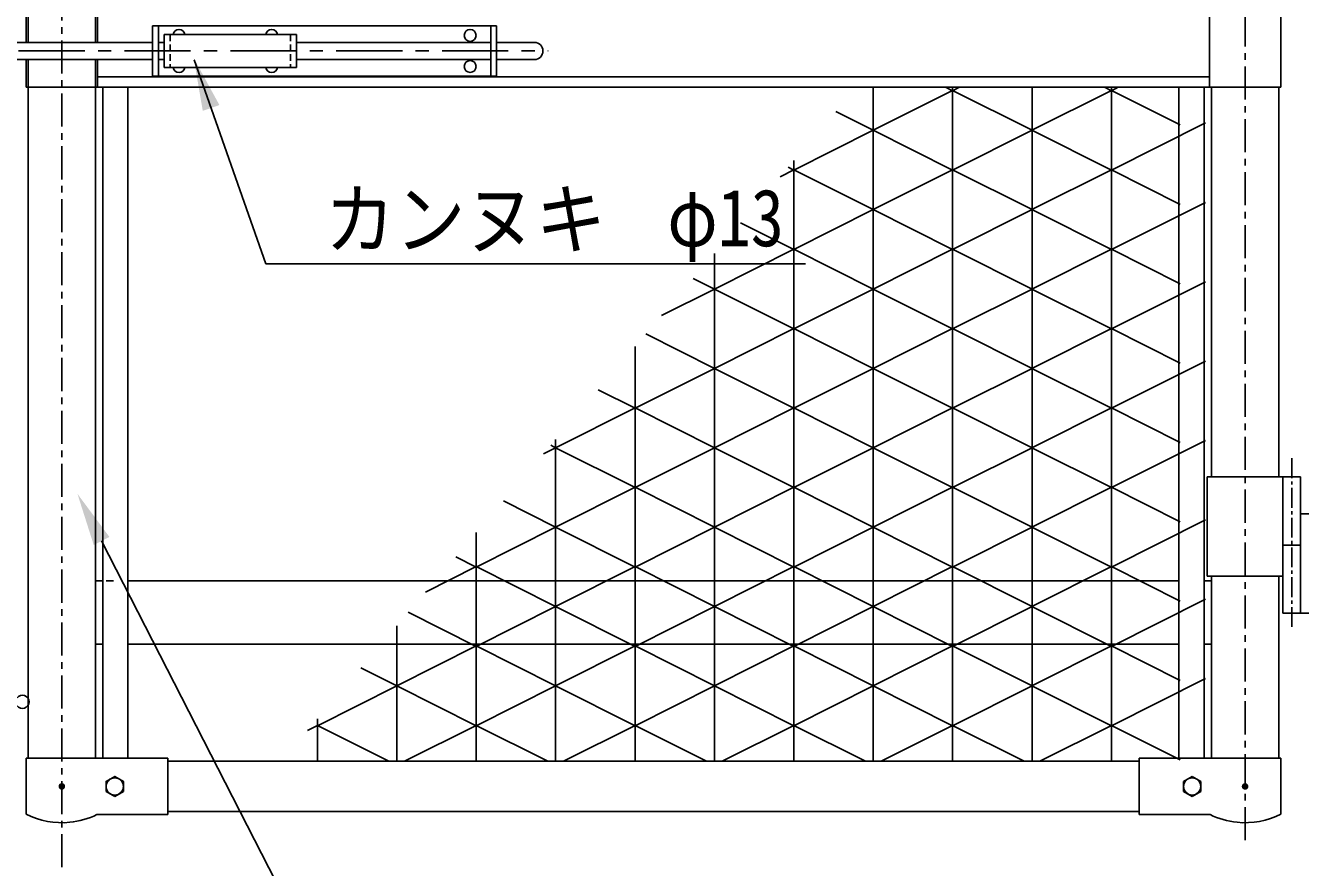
# Model space of a CAD drawing. Units: millimetres, scale not verified. Extents: x -4425 to 4425, y -3150 to 3150.
# Drawn here: x 1653 to 2617, y -140 to 496 of the extents above; entities that cross this region are included whole.
import ezdxf
from ezdxf.enums import TextEntityAlignment as Align

# ---------------------------------------------------------------- set-up
doc = ezdxf.new("R2010")
doc.units = ezdxf.units.MM
doc.header["$LTSCALE"] = 20
for name, pattern in [('DASHED', [7.5, 6, -1.5]), ('USER1', [2, 1.25, -0.25, 0.25, -0.25]), ('USER2', [4, 2.5, -0.5, 0.5, -0.5]), ('USER3', [1.125, 0.75, -0.125, 0.125, -0.125]), ('USER4', [0.375, 0.25, -0.125])]:
    doc.linetypes.add(name, pattern=pattern)
for name, color, linetype, lineweight in [('0-0_BUHIN', 7, 'Continuous', 25), ('0-2_KOUZOU', 7, 'Continuous', 25), ('0-3_SUNPOU', 1, 'Continuous', 25), ('0-9_1', 7, 'Continuous', 25), ('0-D_AMI-HATCH', 6, 'Continuous', 25)]:
    doc.layers.add(name, color=color, linetype=linetype, lineweight=lineweight)
doc.styles.add('ＭＳ ゴシック', font='')
doc.styles.get('ＭＳ ゴシック').set_extended_font_data('MS Gothic')

msp = doc.modelspace()

# ---------------------------------------------------------------- linework, layer by layer
at = {"layer": '0-0_BUHIN', "color": 1, "linetype": 'USER1'}
for p, q in [((1680.66, -140.02), (1680.66, 1087.95)), ((2574.86, -119.57), (2574.86, 1087.95))]:
    msp.add_line(p, q, dxfattribs=at)
at = {"layer": '0-0_BUHIN', "color": 1, "linetype": 'USER2'}
msp.add_line((1408.01, 477.06), (2048.25, 477.06), dxfattribs=at)
at = {"layer": '0-0_BUHIN', "color": 1}
msp.add_line((2547.86, 457.56), (1707.66, 457.56), dxfattribs=at)
at = {"layer": '0-0_BUHIN'}
for p, q in [((1707.66, 449.56), (1653.66, 449.56)), ((2549.46, 449.56), (1707.66, 449.56)), ((2547.86, 449.56), (2601.86, 449.56)), ((2546.31, 155.06), (2616.71, 155.06)), ((2546.31, 80.06), (2546.31, 155.06)), ((2603.41, 155.06), (2603.41, 52.06)), ((2616.71, 52.06), (2616.71, 155.06)), ((2616.71, 127.06), (2683.31, 127.06)), ((2603.41, 103.56), (2616.71, 103.56)), ((2546.31, 80.06), (2603.41, 80.06)), ((2683.31, 52.06), (2603.41, 52.06)), ((1760.66, -57.69), (1653.66, -57.69)), ((1653.66, -99.94), (1653.66, -57.69)), ((1760.66, -100.19), (1760.66, -57.69)), ((2601.86, -99.94), (2601.86, -57.69)), ((1760.66, -100.19), (1707.16, -100.19)), ((2494.86, -100.19), (2548.36, -100.19))]:
    msp.add_line(p, q, dxfattribs=at)
at = {"layer": '0-0_BUHIN', "color": 1, "linetype": 'USER3'}
msp.add_line((2610.06, 169.2), (2610.06, 40.49), dxfattribs=at)
at = {"layer": '0-0_BUHIN'}
msp.add_lwpolyline([(2494.86, -100.19), (2494.86, -57.69), (2601.86, -57.69)], dxfattribs=at)
at = {"layer": '0-0_BUHIN', "color": 3}
msp.add_arc((1650.86, -14.94), 5, 216.86941, 143.1301, dxfattribs=at)
at = {"layer": '0-0_BUHIN'}
for centre, start, end in [((1680.66, -46.36), 243.25632, 275.73923), ((1680.66, -46.36), 275.73923, 296.21027), ((2574.86, -46.36), 243.78973, 264.26077), ((2574.86, -46.36), 264.26077, 296.74368)]:
    msp.add_arc(centre, 60, start, end, dxfattribs=at)
for points in [[(1678.16, -78.94), (1680.51, -76.44), (1680.66, -78.94)], [(1678.16, -78.94), (1680.19, -76.48), (1680.51, -76.44)], [(1678.16, -78.94), (1679.89, -76.56), (1680.19, -76.48)], [(1678.16, -78.94), (1679.6, -76.68), (1679.89, -76.56)], [(1678.16, -78.94), (1679.32, -76.83), (1679.6, -76.68)], [(1678.16, -78.94), (1679.07, -77.01), (1679.32, -76.83)], [(1678.16, -78.94), (1678.84, -77.23), (1679.07, -77.01)], [(1680.66, -78.94), (1680.51, -76.44), (1680.82, -76.44)], [(1680.66, -78.94), (1680.82, -76.44), (1681.13, -76.48)], [(1680.66, -78.94), (1681.13, -76.48), (1681.43, -76.56)], [(1680.66, -78.94), (1681.43, -76.56), (1681.73, -76.68)], [(1680.66, -78.94), (1681.73, -76.68), (1682, -76.83)], [(1680.66, -78.94), (1682, -76.83), (1682.26, -77.01)], [(1680.66, -78.94), (1682.26, -77.01), (1682.48, -77.23)], [(2572.36, -78.94), (2574.71, -76.44), (2574.86, -78.94)], [(2572.36, -78.94), (2574.39, -76.48), (2574.71, -76.44)], [(2572.36, -78.94), (2574.09, -76.56), (2574.39, -76.48)], [(2572.36, -78.94), (2573.8, -76.68), (2574.09, -76.56)], [(2572.36, -78.94), (2573.52, -76.83), (2573.8, -76.68)], [(2572.36, -78.94), (2573.27, -77.01), (2573.52, -76.83)], [(2572.36, -78.94), (2573.04, -77.23), (2573.27, -77.01)], [(2574.86, -78.94), (2574.71, -76.44), (2575.02, -76.44)], [(2574.86, -78.94), (2575.02, -76.44), (2575.33, -76.48)], [(2574.86, -78.94), (2575.33, -76.48), (2575.63, -76.56)], [(2574.86, -78.94), (2575.63, -76.56), (2575.93, -76.68)], [(2574.86, -78.94), (2575.93, -76.68), (2576.2, -76.83)], [(2574.86, -78.94), (2576.2, -76.83), (2576.46, -77.01)], [(2574.86, -78.94), (2576.46, -77.01), (2576.68, -77.23)], [(1678.16, -78.94), (1678.64, -77.47), (1678.84, -77.23)], [(1678.16, -78.94), (1678.47, -77.73), (1678.64, -77.47)], [(1678.16, -78.94), (1678.34, -78.02), (1678.47, -77.73)], [(1678.16, -78.94), (1678.24, -78.32), (1678.34, -78.02)], [(1678.16, -78.94), (1678.18, -78.63), (1678.24, -78.32)], [(1680.51, -81.43), (1678.16, -78.94), (1680.66, -78.94)], [(1680.19, -81.39), (1678.16, -78.94), (1680.51, -81.43)], [(1679.89, -81.32), (1678.16, -78.94), (1680.19, -81.39)], [(1679.6, -81.2), (1678.16, -78.94), (1679.89, -81.32)], [(1679.32, -81.05), (1678.16, -78.94), (1679.6, -81.2)], [(1679.07, -80.86), (1678.16, -78.94), (1679.32, -81.05)], [(1678.84, -80.65), (1678.16, -78.94), (1679.07, -80.86)], [(1678.64, -80.41), (1678.16, -78.94), (1678.84, -80.65)], [(1678.47, -80.14), (1678.16, -78.94), (1678.64, -80.41)], [(1678.34, -79.86), (1678.16, -78.94), (1678.47, -80.14)], [(1678.24, -79.56), (1678.16, -78.94), (1678.34, -79.86)], [(1678.18, -79.25), (1678.16, -78.94), (1678.24, -79.56)], [(1680.51, -81.43), (1680.66, -78.94), (1680.82, -81.43)], [(1680.66, -78.94), (1682.48, -77.23), (1682.68, -77.47)], [(1680.66, -78.94), (1682.68, -77.47), (1682.85, -77.73)], [(1680.66, -78.94), (1682.85, -77.73), (1682.99, -78.02)], [(1680.66, -78.94), (1682.99, -78.02), (1683.08, -78.32)], [(1680.66, -78.94), (1683.08, -78.32), (1683.14, -78.63)], [(1680.66, -78.94), (1683.14, -78.63), (1683.16, -78.94)], [(1683.14, -79.25), (1680.66, -78.94), (1683.16, -78.94)], [(1683.08, -79.56), (1680.66, -78.94), (1683.14, -79.25)], [(1682.99, -79.86), (1680.66, -78.94), (1683.08, -79.56)], [(1682.85, -80.14), (1680.66, -78.94), (1682.99, -79.86)], [(1682.68, -80.41), (1680.66, -78.94), (1682.85, -80.14)], [(1682.48, -80.65), (1680.66, -78.94), (1682.68, -80.41)], [(1682.26, -80.86), (1680.66, -78.94), (1682.48, -80.65)], [(1682, -81.05), (1680.66, -78.94), (1682.26, -80.86)], [(1681.73, -81.2), (1680.66, -78.94), (1682, -81.05)], [(1681.43, -81.32), (1680.66, -78.94), (1681.73, -81.2)], [(1681.13, -81.39), (1680.66, -78.94), (1681.43, -81.32)], [(1680.82, -81.43), (1680.66, -78.94), (1681.13, -81.39)], [(2572.36, -78.94), (2572.84, -77.47), (2573.04, -77.23)], [(2572.36, -78.94), (2572.67, -77.73), (2572.84, -77.47)], [(2572.36, -78.94), (2572.54, -78.02), (2572.67, -77.73)], [(2572.36, -78.94), (2572.44, -78.32), (2572.54, -78.02)], [(2572.36, -78.94), (2572.38, -78.63), (2572.44, -78.32)], [(2574.71, -81.43), (2572.36, -78.94), (2574.86, -78.94)], [(2574.39, -81.39), (2572.36, -78.94), (2574.71, -81.43)], [(2574.09, -81.32), (2572.36, -78.94), (2574.39, -81.39)], [(2573.8, -81.2), (2572.36, -78.94), (2574.09, -81.32)], [(2573.52, -81.05), (2572.36, -78.94), (2573.8, -81.2)], [(2573.27, -80.86), (2572.36, -78.94), (2573.52, -81.05)], [(2573.04, -80.65), (2572.36, -78.94), (2573.27, -80.86)], [(2572.84, -80.41), (2572.36, -78.94), (2573.04, -80.65)], [(2572.67, -80.14), (2572.36, -78.94), (2572.84, -80.41)], [(2572.54, -79.86), (2572.36, -78.94), (2572.67, -80.14)], [(2572.44, -79.56), (2572.36, -78.94), (2572.54, -79.86)], [(2572.38, -79.25), (2572.36, -78.94), (2572.44, -79.56)], [(2574.71, -81.43), (2574.86, -78.94), (2575.02, -81.43)], [(2574.86, -78.94), (2576.68, -77.23), (2576.88, -77.47)], [(2574.86, -78.94), (2576.88, -77.47), (2577.05, -77.73)], [(2574.86, -78.94), (2577.05, -77.73), (2577.19, -78.02)], [(2574.86, -78.94), (2577.19, -78.02), (2577.28, -78.32)], [(2574.86, -78.94), (2577.28, -78.32), (2577.34, -78.63)], [(2574.86, -78.94), (2577.34, -78.63), (2577.36, -78.94)], [(2577.34, -79.25), (2574.86, -78.94), (2577.36, -78.94)], [(2577.28, -79.56), (2574.86, -78.94), (2577.34, -79.25)], [(2577.19, -79.86), (2574.86, -78.94), (2577.28, -79.56)], [(2577.05, -80.14), (2574.86, -78.94), (2577.19, -79.86)], [(2576.88, -80.41), (2574.86, -78.94), (2577.05, -80.14)], [(2576.68, -80.65), (2574.86, -78.94), (2576.88, -80.41)], [(2576.46, -80.86), (2574.86, -78.94), (2576.68, -80.65)], [(2576.2, -81.05), (2574.86, -78.94), (2576.46, -80.86)], [(2575.93, -81.2), (2574.86, -78.94), (2576.2, -81.05)], [(2575.63, -81.32), (2574.86, -78.94), (2575.93, -81.2)], [(2575.33, -81.39), (2574.86, -78.94), (2575.63, -81.32)], [(2575.02, -81.43), (2574.86, -78.94), (2575.33, -81.39)]]:
    msp.add_solid(points, dxfattribs=at)
at = {"layer": '0-2_KOUZOU'}
for p, q in [((1653.66, 483.56), (1653.66, 504.56)), ((1707.66, 483.56), (1707.66, 504.56)), ((2547.86, 449.56), (2547.86, 504.56)), ((2601.86, 449.56), (2601.86, 504.56)), ((1653.66, 449.56), (1653.66, 470.56)), ((1707.66, 449.56), (1707.66, 470.56)), ((1655.26, -57.69), (1655.26, 449.56)), ((1706.06, 449.56), (1706.06, -57.69)), ((1711.66, 449.56), (1711.66, -57.69)), ((1730.66, 449.56), (1730.66, -57.69)), ((2524.86, 449.56), (2524.86, -57.69)), ((2543.86, 449.56), (2543.86, -57.69)), ((2549.46, 449.56), (2549.46, 155.06)), ((2600.26, 155.06), (2600.26, 449.56)), ((1655.26, 150.95), (1655.26, -57.69)), ((2549.46, 80.06), (2549.46, -57.69)), ((2600.26, -57.69), (2600.26, 80.06)), ((1706.06, 76.61), (1711.66, 76.61)), ((1714.21, 76.61), (1719.81, 76.61)), ((1730.66, 76.61), (2524.86, 76.61)), ((2549.46, 76.61), (2543.86, 76.61)), ((1706.06, 28.61), (1711.66, 28.61)), ((1730.66, 28.61), (2524.86, 28.61)), ((2549.46, 28.61), (2543.86, 28.61)), ((2494.86, -59.94), (1760.66, -59.94)), ((2528.36, -75.19), (2534.86, -71.43)), ((2528.36, -82.69), (2528.36, -75.19)), ((2534.86, -71.43), (2541.36, -75.19)), ((2541.36, -75.19), (2541.36, -82.69)), ((2534.86, -86.44), (2528.36, -82.69)), ((2541.36, -82.69), (2534.86, -86.44)), ((1799.84, -97.94), (1760.66, -97.94)), ((2494.86, -97.94), (1760.66, -97.94))]:
    msp.add_line(p, q, dxfattribs=at)
at = {"layer": '0-2_KOUZOU', "color": 1, "linetype": 'DASHED'}
for p, q in [((1655.26, 483.56), (1655.26, 504.56)), ((1706.06, 483.56), (1706.06, 504.56)), ((1655.26, 449.56), (1655.26, 470.56)), ((1706.06, 449.56), (1706.06, 470.56))]:
    msp.add_line(p, q, dxfattribs=at)
at = {"layer": '0-2_KOUZOU'}
msp.add_lwpolyline([(1720.66, -86.44), (1727.16, -82.69), (1727.16, -75.19), (1720.66, -71.43), (1714.16, -75.19), (1714.16, -82.69)], close=True, dxfattribs=at)
for centre in [(1720.66, -78.94), (2534.86, -78.94)]:
    msp.add_circle(centre, 6.5, dxfattribs=at)
at = {"layer": '0-3_SUNPOU'}
for p, q in [((1780.79, 470.24), (1834.93, 316.01)), ((1834.93, 316.01), (2242.64, 316.01)), ((1710.7, 106.64), (1912.46, -287.53))]:
    msp.add_line(p, q, dxfattribs=at)
for points in [[(1787.17, 431.78), (1780.31, 471.75), (1799.76, 436.16)], [(1716.63, 109.68), (1692.47, 142.25), (1704.76, 103.6)]]:
    msp.add_solid(points, dxfattribs=at)
at = {"layer": '0-9_1'}
for p, q in [((1749.24, 496.06), (1749.24, 458.06)), ((1749.24, 496.06), (2009.24, 496.06)), ((1753.74, 496.06), (1753.74, 458.06)), ((2004.74, 458.06), (2004.74, 496.06)), ((2009.24, 458.06), (2009.24, 496.06)), ((1749.24, 483.56), (1561.24, 483.56)), ((1758.04, 483.56), (1753.74, 483.56)), ((1758.04, 489.56), (1758.04, 464.56)), ((1858.04, 489.56), (1758.04, 489.56)), ((1858.04, 489.56), (1858.04, 464.56)), ((2004.74, 483.56), (1858.04, 483.56)), ((2037.74, 483.56), (2009.24, 483.56)), ((1749.24, 470.56), (1561.24, 470.56)), ((1758.04, 470.56), (1753.74, 470.56)), ((1858.04, 464.56), (1758.04, 464.56)), ((2004.74, 470.56), (1858.04, 470.56)), ((2037.74, 470.56), (2009.24, 470.56)), ((1749.24, 458.06), (2009.24, 458.06))]:
    msp.add_line(p, q, dxfattribs=at)
at = {"layer": '0-9_1', "linetype": 'USER4'}
for p, q in [((1762.57, 489.56), (1762.57, 464.56)), ((1853.57, 489.56), (1853.57, 464.56))]:
    msp.add_line(p, q, dxfattribs=at)
at = {"layer": '0-9_1'}
for centre in [(1989.24, 488.81), (1989.24, 465.31)]:
    msp.add_circle(centre, 4.5, dxfattribs=at)
for centre, radius, start, end in [((1769.24, 488.81), 4.5, 9.59328, 170.40672), ((1839.24, 488.81), 4.5, 9.59328, 170.40672), ((2037.74, 477.06), 6.5, 270, 90), ((1769.24, 465.31), 4.5, 189.59328, 350.40672), ((1839.24, 465.31), 4.5, 189.59328, 350.40672)]:
    msp.add_arc(centre, radius, start, end, dxfattribs=at)
at = {"layer": '0-D_AMI-HATCH'}
for p, q in [((2293.8, 417.08), (2353.82, 447.23)), ((2293.83, 449.56), (2293.83, -59.94)), ((2348.58, 449.56), (2353.82, 446.93)), ((2353.82, 446.93), (2359.05, 449.56)), ((2353.82, 447.23), (2413.83, 417.08)), ((2353.83, 449.56), (2353.83, -59.94)), ((2413.8, 417.08), (2473.82, 447.23)), ((2413.83, 449.56), (2413.83, -59.94)), ((2468.58, 449.56), (2473.82, 446.93)), ((2473.82, 446.93), (2479.05, 449.56)), ((2473.82, 447.23), (2525.84, 421.1)), ((2473.83, 449.56), (2473.83, -59.94)), ((2265.49, 431.32), (2293.83, 417.08)), ((2233.82, 386.93), (2293.83, 417.08)), ((2293.8, 417.08), (2353.82, 386.93)), ((2353.82, 386.93), (2413.83, 417.08)), ((2413.8, 417.08), (2473.82, 386.93)), ((2473.82, 386.93), (2544.83, 422.6)), ((2223.42, 382), (2233.82, 387.23)), ((2229.48, 389.11), (2233.82, 386.93)), ((2233.82, 387.23), (2293.83, 357.08)), ((2233.83, 394.21), (2233.83, -59.94)), ((2293.8, 357.08), (2353.82, 387.23)), ((2353.82, 387.23), (2413.83, 357.08)), ((2413.8, 357.08), (2473.82, 387.23)), ((2473.82, 387.23), (2525.84, 361.1)), ((2233.82, 326.93), (2293.83, 357.08)), ((2293.8, 357.08), (2353.82, 326.93)), ((2353.82, 326.93), (2413.83, 357.08)), ((2413.8, 357.08), (2473.82, 326.93)), ((2473.82, 326.93), (2544.83, 362.6)), ((2193.65, 347.11), (2233.82, 326.93)), ((2173.83, 323.89), (2173.83, -59.94)), ((2293.8, 297.08), (2353.82, 327.23)), ((2353.82, 327.23), (2413.83, 297.08)), ((2413.8, 297.08), (2473.82, 327.23)), ((2473.82, 327.23), (2525.84, 301.1)), ((2157.82, 305.12), (2173.83, 297.08)), ((2473.82, 266.93), (2544.83, 302.6)), ((2133.81, 276.98), (2173.83, 297.08)), ((2173.8, 297.08), (2233.82, 266.93)), ((2233.82, 266.93), (2293.83, 297.08)), ((2293.8, 297.08), (2353.82, 266.93)), ((2353.82, 266.93), (2413.83, 297.08)), ((2413.8, 297.08), (2473.82, 266.93)), ((2121.99, 263.12), (2173.83, 237.08)), ((2173.8, 237.08), (2233.82, 267.23)), ((2233.82, 267.23), (2293.83, 237.08)), ((2293.8, 237.08), (2353.82, 267.23)), ((2353.82, 267.23), (2413.83, 237.08)), ((2413.8, 237.08), (2473.82, 267.23)), ((2473.82, 267.23), (2525.84, 241.1)), ((2113.83, 253.56), (2113.83, -59.94)), ((2473.82, 206.93), (2544.83, 242.6)), ((2113.82, 206.93), (2173.83, 237.08)), ((2173.8, 237.08), (2233.82, 206.93)), ((2233.82, 206.93), (2293.83, 237.08)), ((2293.8, 237.08), (2353.82, 206.93)), ((2353.82, 206.93), (2413.83, 237.08)), ((2413.8, 237.08), (2473.82, 206.93)), ((2085.98, 220.92), (2113.82, 206.93)), ((2053.8, 177.08), (2113.82, 207.23)), ((2113.82, 207.23), (2173.83, 177.08)), ((2173.8, 177.08), (2233.82, 207.23)), ((2233.82, 207.23), (2293.83, 177.08)), ((2293.8, 177.08), (2353.82, 207.23)), ((2353.82, 207.23), (2413.83, 177.08)), ((2413.8, 177.08), (2473.82, 207.23)), ((2473.82, 207.23), (2525.84, 181.1)), ((2053.83, 183.24), (2053.83, -59.94)), ((2044.64, 172.46), (2053.83, 177.08)), ((2050.16, 178.93), (2053.83, 177.08)), ((2053.8, 177.08), (2113.82, 146.93)), ((2113.82, 146.93), (2173.83, 177.08)), ((2293.8, 177.08), (2353.82, 146.93)), ((2353.82, 146.93), (2413.83, 177.08)), ((2413.8, 177.08), (2473.82, 146.93)), ((2473.82, 146.93), (2544.83, 182.6)), ((2053.8, 117.08), (2113.82, 147.23)), ((2113.82, 147.23), (2173.83, 117.08)), ((2173.8, 117.08), (2233.82, 147.23)), ((2233.82, 147.23), (2293.83, 117.08)), ((2293.8, 117.08), (2353.82, 147.23)), ((2353.82, 147.23), (2413.83, 117.08)), ((2413.8, 117.08), (2473.82, 147.23)), ((2473.82, 147.23), (2525.84, 121.1)), ((2014.32, 136.93), (2053.83, 117.08)), ((1993.82, 86.93), (2053.83, 117.08)), ((2053.8, 117.08), (2113.82, 86.93)), ((2113.82, 86.93), (2173.83, 117.08)), ((2173.8, 117.08), (2233.82, 86.93)), ((2233.82, 86.93), (2293.83, 117.08)), ((2293.8, 117.08), (2353.82, 86.93)), ((2353.82, 86.93), (2413.83, 117.08)), ((2413.8, 117.08), (2473.82, 86.93)), ((2473.82, 86.93), (2544.83, 122.6)), ((1993.83, 112.91), (1993.83, -59.94)), ((1955.5, 67.98), (1993.82, 87.23)), ((1978.31, 94.72), (1993.82, 86.93)), ((1993.82, 87.23), (2053.83, 57.08)), ((2053.8, 57.08), (2113.82, 87.23)), ((2113.82, 87.23), (2173.83, 57.08)), ((2173.8, 57.08), (2233.82, 87.23)), ((2233.82, 87.23), (2293.83, 57.08)), ((2293.8, 57.08), (2353.82, 87.23)), ((2353.82, 87.23), (2413.83, 57.08)), ((2413.8, 57.08), (2473.82, 87.23)), ((2473.82, 87.23), (2525.84, 61.1)), ((2473.82, 26.93), (2544.83, 62.6)), ((2053.8, 57.08), (2113.82, 26.93)), ((2113.82, 26.93), (2173.83, 57.08)), ((2293.8, 57.08), (2353.82, 26.93)), ((2353.82, 26.93), (2413.83, 57.08)), ((2413.8, 57.08), (2473.82, 26.93)), ((1933.83, 42.59), (1933.83, -59.94)), ((1933.8, -2.92), (1993.82, 27.23)), ((1993.82, 27.23), (2053.83, -2.92)), ((2053.8, -2.92), (2113.82, 27.23)), ((2113.82, 27.23), (2173.83, -2.92)), ((2173.8, -2.92), (2233.82, 27.23)), ((2233.82, 27.23), (2293.83, -2.92)), ((2293.8, -2.92), (2353.82, 27.23)), ((2353.82, 27.23), (2413.83, -2.92)), ((2413.8, -2.92), (2473.82, 27.23)), ((2473.82, 27.23), (2525.84, 1.1)), ((1906.65, 10.73), (1933.83, -2.92)), ((2473.82, -33.07), (2544.83, 2.6)), ((1873.82, -33.07), (1933.83, -2.92)), ((1933.8, -2.92), (1993.82, -33.07)), ((1993.82, -33.07), (2053.83, -2.92)), ((2053.8, -2.92), (2113.82, -33.07)), ((2113.82, -33.07), (2173.83, -2.92)), ((2173.8, -2.92), (2233.82, -33.07)), ((2233.82, -33.07), (2293.83, -2.92)), ((2293.8, -2.92), (2353.82, -33.07)), ((2353.82, -33.07), (2413.83, -2.92)), ((2413.8, -2.92), (2473.82, -33.07)), ((1873.83, -27.74), (1873.83, -59.94)), ((1866.33, -36.53), (1873.82, -32.77)), ((1873.82, -32.77), (1927.9, -59.94)), ((1939.73, -59.94), (1993.82, -32.77)), ((1993.82, -32.77), (2047.9, -59.94)), ((2059.73, -59.94), (2113.82, -32.77)), ((2113.82, -32.77), (2167.9, -59.94)), ((2179.73, -59.94), (2233.82, -32.77)), ((2233.82, -32.77), (2287.9, -59.94)), ((2299.73, -59.94), (2353.82, -32.77)), ((2353.82, -32.77), (2407.9, -59.94)), ((2419.73, -59.94), (2473.82, -32.77)), ((2473.82, -32.77), (2525.84, -58.9))]:
    msp.add_line(p, q, dxfattribs=at)
for points in [[(2173.8, 297.08), (2233.82, 327.23), (2293.83, 297.08)], [(2173.8, 177.08), (2233.82, 146.93), (2293.83, 177.08)], [(1942.48, 52.72), (1993.82, 26.93), (2053.83, 57.08)], [(2173.8, 57.08), (2233.82, 26.93), (2293.83, 57.08)]]:
    msp.add_lwpolyline(points, dxfattribs=at)

# ---------------------------------------------------------------- texts
at = {"layer": '0-2_KOUZOU', "color": 3, "style": 'ＭＳ ゴシック', "width": 0.85}
msp.add_text('φ13', height=43.3, dxfattribs=at).set_placement((2138.25, 316.4), align=Align.BOTTOM_LEFT)
at = {"layer": '0-3_SUNPOU', "color": 3, "style": 'ＭＳ ゴシック', "width": 0.9}
msp.add_text('カンヌキ', height=43.3, dxfattribs=at).set_placement((1879.33, 315.24), align=Align.BOTTOM_LEFT)

doc.saveas('drawing.dxf')
